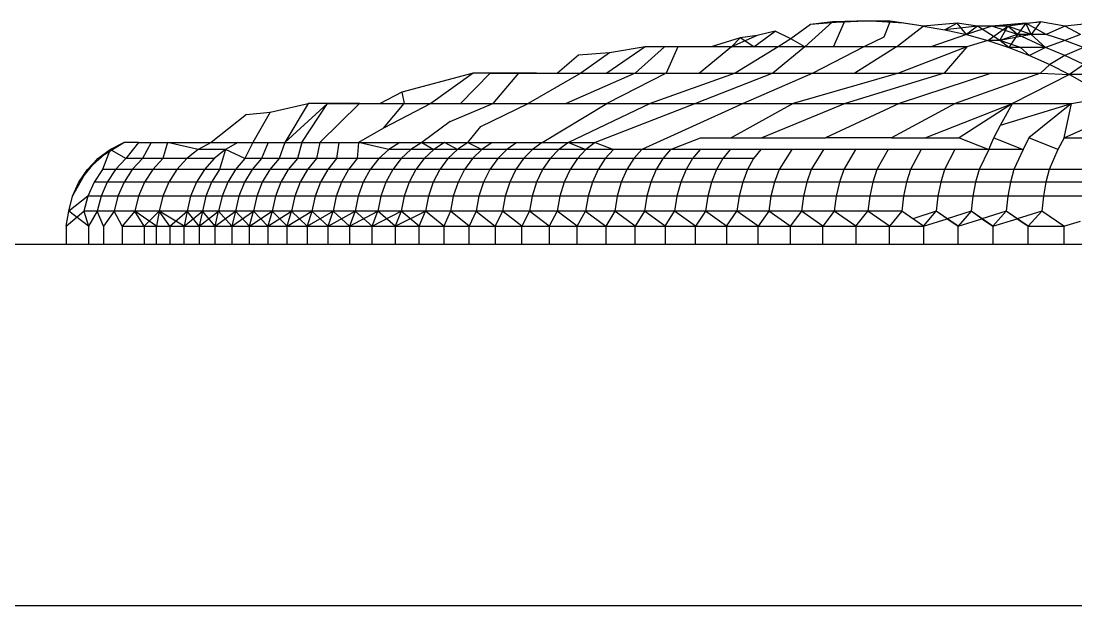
# Model space of a CAD drawing. Header units: inches. Extents: x 17 to 4615, y 5 to 3256.
# Drawn here: x 1639.134 to 1641.469, y 2597.352 to 2598.646 of the extents above; entities that cross this region are included whole.
import ezdxf

# ---------------------------------------------------------------- set-up
doc = ezdxf.new("R2010")
doc.units = ezdxf.units.IN
doc.header["$MEASUREMENT"] = 0

msp = doc.modelspace()

# ---------------------------------------------------------------- linework, layer by layer
for p, q in [((1640.9846, 2598.6464), (1640.9308, 2598.6446)), ((1641.0161, 2598.6464), (1640.9568, 2598.6446)), ((1640.9568, 2598.6446), (1640.9846, 2598.6464)), ((1641.0161, 2598.6464), (1640.9846, 2598.6464)), ((1641.0578, 2598.6464), (1640.9846, 2598.6464)), ((1641.0884, 2598.6416), (1641.0161, 2598.6464)), ((1641.0578, 2598.6464), (1641.0161, 2598.6464)), ((1641.0578, 2598.6464), (1641.0441, 2598.6108)), ((1641.1311, 2598.6356), (1641.0578, 2598.6464)), ((1641.0884, 2598.6416), (1641.0578, 2598.6464)), ((1640.7562, 2598.5896), (1640.8035, 2598.6242)), ((1640.8035, 2598.6242), (1640.7634, 2598.6147)), ((1640.8379, 2598.6075), (1640.8035, 2598.6242)), ((1640.8818, 2598.6391), (1640.8379, 2598.6075)), ((1640.9308, 2598.6446), (1640.8692, 2598.5896)), ((1640.9308, 2598.6446), (1640.8818, 2598.6391)), ((1640.9568, 2598.6446), (1640.8818, 2598.6391)), ((1640.9308, 2598.6446), (1640.9568, 2598.6446)), ((1640.9326, 2598.5896), (1640.9568, 2598.6446)), ((1641.0721, 2598.5896), (1641.1311, 2598.6356)), ((1641.1311, 2598.6356), (1641.0884, 2598.6416)), ((1641.2062, 2598.6416), (1641.1311, 2598.6356)), ((1641.1311, 2598.6356), (1641.1794, 2598.6272)), ((1641.2062, 2598.6416), (1641.1794, 2598.6272)), ((1641.2512, 2598.6356), (1641.1794, 2598.6272)), ((1641.1794, 2598.6272), (1641.2272, 2598.6165)), ((1641.2512, 2598.6356), (1641.2062, 2598.6416)), ((1641.2272, 2598.6165), (1641.2062, 2598.6416)), ((1641.2512, 2598.6356), (1641.2272, 2598.6165)), ((1641.2831, 2598.6356), (1641.2272, 2598.6165)), ((1641.3008, 2598.6034), (1641.2512, 2598.6356)), ((1641.2831, 2598.6356), (1641.2512, 2598.6356)), ((1641.3185, 2598.6356), (1641.2512, 2598.6356)), ((1641.2745, 2598.6034), (1641.3185, 2598.6356)), ((1641.3589, 2598.6416), (1641.2831, 2598.6356)), ((1641.3401, 2598.6165), (1641.2831, 2598.6356)), ((1641.3185, 2598.6356), (1641.2831, 2598.6356)), ((1641.3008, 2598.6034), (1641.3185, 2598.6356)), ((1641.391, 2598.6446), (1641.3185, 2598.6356)), ((1641.3589, 2598.6416), (1641.3185, 2598.6356)), ((1641.3701, 2598.6165), (1641.3185, 2598.6356)), ((1641.3401, 2598.6165), (1641.3185, 2598.6356)), ((1641.3589, 2598.6416), (1641.3401, 2598.6165)), ((1641.3589, 2598.6416), (1641.391, 2598.6446)), ((1641.4034, 2598.6165), (1641.3589, 2598.6416)), ((1641.3701, 2598.6165), (1641.3589, 2598.6416)), ((1641.391, 2598.6446), (1641.3701, 2598.6165)), ((1641.4447, 2598.6356), (1641.391, 2598.6446)), ((1641.4447, 2598.6356), (1641.4034, 2598.6165)), ((1641.5084, 2598.6416), (1641.4447, 2598.6356)), ((1641.4794, 2598.6165), (1641.4447, 2598.6356)), ((1640.7261, 2598.6094), (1640.6621, 2598.5896)), ((1640.7634, 2598.6147), (1640.7067, 2598.5896)), ((1640.7261, 2598.6094), (1640.7067, 2598.5896)), ((1640.7634, 2598.6147), (1640.7261, 2598.6094)), ((1640.7562, 2598.5896), (1640.7261, 2598.6094)), ((1640.8379, 2598.6075), (1640.8104, 2598.5896)), ((1640.8692, 2598.5896), (1640.8379, 2598.6075)), ((1641.0441, 2598.6108), (1641.0002, 2598.5896)), ((1641.2272, 2598.6165), (1641.1479, 2598.5896)), ((1641.2272, 2598.6165), (1641.2745, 2598.6034)), ((1641.2745, 2598.6034), (1641.2276, 2598.5896)), ((1641.2745, 2598.6034), (1641.321, 2598.588)), ((1641.3008, 2598.6034), (1641.2745, 2598.6034)), ((1641.3401, 2598.6165), (1641.3008, 2598.6034)), ((1641.3701, 2598.6165), (1641.3008, 2598.6034)), ((1641.3465, 2598.588), (1641.3008, 2598.6034)), ((1641.321, 2598.588), (1641.3008, 2598.6034)), ((1641.3401, 2598.6165), (1641.321, 2598.588)), ((1641.4019, 2598.588), (1641.3401, 2598.6165)), ((1641.3701, 2598.6165), (1641.3401, 2598.6165)), ((1641.4034, 2598.6165), (1641.3401, 2598.6165)), ((1641.4019, 2598.588), (1641.3701, 2598.6165)), ((1641.4034, 2598.6165), (1641.3701, 2598.6165)), ((1641.4451, 2598.6034), (1641.4019, 2598.588)), ((1641.4451, 2598.6034), (1641.4034, 2598.6165)), ((1641.4794, 2598.6165), (1641.4451, 2598.6034)), ((1641.4862, 2598.588), (1641.4451, 2598.6034)), ((1640.4364, 2598.5761), (1640.3684, 2598.5711)), ((1640.4364, 2598.5761), (1640.3731, 2598.5312)), ((1640.5158, 2598.5896), (1640.4307, 2598.5312)), ((1640.5158, 2598.5896), (1640.4364, 2598.5761)), ((1640.5587, 2598.5896), (1640.4939, 2598.5312)), ((1640.5587, 2598.5896), (1640.5158, 2598.5896)), ((1640.5881, 2598.5896), (1640.5158, 2598.5896)), ((1640.5881, 2598.5896), (1640.5587, 2598.5896)), ((1640.6226, 2598.5896), (1640.5587, 2598.5896)), ((1640.5881, 2598.5896), (1640.5624, 2598.5312)), ((1640.6226, 2598.5896), (1640.5881, 2598.5896)), ((1640.6621, 2598.5896), (1640.5881, 2598.5896)), ((1640.6621, 2598.5896), (1640.6226, 2598.5896)), ((1640.7067, 2598.5896), (1640.6362, 2598.5312)), ((1640.7067, 2598.5896), (1640.6621, 2598.5896)), ((1640.7562, 2598.5896), (1640.7067, 2598.5896)), ((1640.8104, 2598.5896), (1640.715, 2598.5312)), ((1640.8104, 2598.5896), (1640.7562, 2598.5896)), ((1640.8692, 2598.5896), (1640.7987, 2598.5312)), ((1640.8692, 2598.5896), (1640.8104, 2598.5896)), ((1640.9326, 2598.5896), (1640.8692, 2598.5896)), ((1641.0002, 2598.5896), (1640.887, 2598.5312)), ((1641.0002, 2598.5896), (1640.9326, 2598.5896)), ((1641.0721, 2598.5896), (1640.9798, 2598.5312)), ((1641.0721, 2598.5896), (1641.0002, 2598.5896)), ((1641.1479, 2598.5896), (1641.0721, 2598.5896)), ((1641.2276, 2598.5896), (1641.0768, 2598.5312)), ((1641.2276, 2598.5896), (1641.1479, 2598.5896)), ((1641.2276, 2598.5896), (1641.1777, 2598.5312)), ((1641.321, 2598.588), (1641.3668, 2598.5703)), ((1641.3465, 2598.588), (1641.321, 2598.588)), ((1641.3668, 2598.5703), (1641.3465, 2598.588)), ((1641.4019, 2598.588), (1641.3465, 2598.588)), ((1641.4019, 2598.588), (1641.3668, 2598.5703)), ((1641.445, 2598.5703), (1641.4019, 2598.588)), ((1641.4862, 2598.588), (1641.445, 2598.5703)), ((1640.3684, 2598.5711), (1640.3212, 2598.5312)), ((1641.3668, 2598.5703), (1641.4116, 2598.5504)), ((1641.445, 2598.5703), (1641.4116, 2598.5504)), ((1641.4873, 2598.5504), (1641.445, 2598.5703)), ((1640.1351, 2598.5312), (1639.9772, 2598.489)), ((1640.1351, 2598.5312), (1640.041, 2598.4639)), ((1640.1727, 2598.5312), (1640.1067, 2598.4639)), ((1640.1727, 2598.5312), (1640.1351, 2598.5312)), ((1640.2008, 2598.5312), (1640.1351, 2598.5312)), ((1640.1727, 2598.5312), (1640.2008, 2598.5312)), ((1640.235, 2598.5312), (1640.1727, 2598.5312)), ((1640.235, 2598.5312), (1640.1787, 2598.4639)), ((1640.2008, 2598.5312), (1640.235, 2598.5312)), ((1640.2751, 2598.5312), (1640.2008, 2598.5312)), ((1640.235, 2598.5312), (1640.2751, 2598.5312)), ((1640.3731, 2598.5312), (1640.2569, 2598.4639)), ((1640.2751, 2598.5312), (1640.3212, 2598.5312)), ((1640.3212, 2598.5312), (1640.3731, 2598.5312)), ((1640.4939, 2598.5312), (1640.341, 2598.4639)), ((1640.3731, 2598.5312), (1640.4307, 2598.5312)), ((1640.4307, 2598.5312), (1640.4939, 2598.5312)), ((1640.5624, 2598.5312), (1640.4309, 2598.4639)), ((1640.4939, 2598.5312), (1640.5624, 2598.5312)), ((1640.715, 2598.5312), (1640.5264, 2598.4639)), ((1640.5624, 2598.5312), (1640.6362, 2598.5312)), ((1640.7987, 2598.5312), (1640.6271, 2598.4639)), ((1640.6362, 2598.5312), (1640.715, 2598.5312)), ((1640.715, 2598.5312), (1640.7987, 2598.5312)), ((1640.887, 2598.5312), (1640.733, 2598.4639)), ((1640.7987, 2598.5312), (1640.887, 2598.5312)), ((1641.0768, 2598.5312), (1640.8436, 2598.4639)), ((1640.887, 2598.5312), (1640.9798, 2598.5312)), ((1641.1777, 2598.5312), (1640.9588, 2598.4639)), ((1640.9798, 2598.5312), (1641.0768, 2598.5312)), ((1641.0768, 2598.5312), (1641.1777, 2598.5312)), ((1641.2825, 2598.5312), (1641.0783, 2598.4639)), ((1641.1777, 2598.5312), (1641.2825, 2598.5312)), ((1641.3907, 2598.5312), (1641.2018, 2598.4639)), ((1641.2825, 2598.5312), (1641.3907, 2598.5312)), ((1641.4116, 2598.5504), (1641.3907, 2598.5312)), ((1641.3907, 2598.5312), (1641.4554, 2598.5284)), ((1641.4116, 2598.5504), (1641.4554, 2598.5284)), ((1641.4873, 2598.5504), (1641.4554, 2598.5284)), ((1641.4554, 2598.5284), (1641.3289, 2598.4639)), ((1641.4554, 2598.5284), (1641.498, 2598.5042)), ((1641.5089, 2598.5284), (1641.4554, 2598.5284)), ((1639.9772, 2598.489), (1639.9291, 2598.4639)), ((1639.9772, 2598.489), (1639.9817, 2598.4639)), ((1639.6853, 2598.4446), (1639.7694, 2598.4639)), ((1639.8123, 2598.4639), (1639.7175, 2598.3778)), ((1639.7694, 2598.4639), (1639.7175, 2598.3778)), ((1639.7556, 2598.3778), (1639.8123, 2598.4639)), ((1639.8443, 2598.4639), (1639.7694, 2598.4639)), ((1639.8123, 2598.4639), (1639.7694, 2598.4639)), ((1639.8833, 2598.4639), (1639.7956, 2598.3778)), ((1639.8123, 2598.4639), (1639.8443, 2598.4639)), ((1639.8833, 2598.4639), (1639.8123, 2598.4639)), ((1639.8443, 2598.4639), (1639.8833, 2598.4639)), ((1639.8833, 2598.4639), (1639.9291, 2598.4639)), ((1639.9291, 2598.4639), (1639.9817, 2598.4639)), ((1640.041, 2598.4639), (1639.9361, 2598.4094)), ((1639.9361, 2598.4094), (1639.9817, 2598.4639)), ((1639.9817, 2598.4639), (1640.041, 2598.4639)), ((1640.041, 2598.4639), (1640.1067, 2598.4639)), ((1640.0841, 2598.4243), (1640.1787, 2598.4639)), ((1640.1067, 2598.4639), (1640.1787, 2598.4639)), ((1640.1518, 2598.4129), (1640.2569, 2598.4639)), ((1640.1787, 2598.4639), (1640.2569, 2598.4639)), ((1640.2569, 2598.4639), (1640.341, 2598.4639)), ((1640.2879, 2598.3778), (1640.4309, 2598.4639)), ((1640.341, 2598.4639), (1640.4309, 2598.4639)), ((1640.5264, 2598.4639), (1640.3457, 2598.3778)), ((1640.6271, 2598.4639), (1640.405, 2598.3778)), ((1640.4309, 2598.4639), (1640.5264, 2598.4639)), ((1640.733, 2598.4639), (1640.5081, 2598.3624)), ((1640.5264, 2598.4639), (1640.6271, 2598.4639)), ((1640.6271, 2598.4639), (1640.733, 2598.4639)), ((1640.8436, 2598.4639), (1640.7058, 2598.3878)), ((1640.733, 2598.4639), (1640.8436, 2598.4639)), ((1640.9588, 2598.4639), (1640.7743, 2598.3878)), ((1640.8436, 2598.4639), (1640.9588, 2598.4639)), ((1641.0783, 2598.4639), (1640.9152, 2598.3878)), ((1640.9588, 2598.4639), (1641.0783, 2598.4639)), ((1641.2018, 2598.4639), (1641.0609, 2598.3878)), ((1641.0783, 2598.4639), (1641.2018, 2598.4639)), ((1641.1354, 2598.3878), (1641.3289, 2598.4639)), ((1641.2018, 2598.4639), (1641.3289, 2598.4639)), ((1641.3289, 2598.4639), (1641.2109, 2598.3878)), ((1641.3028, 2598.4159), (1641.4595, 2598.4639)), ((1641.3028, 2598.4159), (1641.3289, 2598.4639)), ((1641.3289, 2598.4639), (1641.4595, 2598.4639)), ((1641.4595, 2598.4639), (1641.3649, 2598.3878)), ((1641.4432, 2598.3878), (1641.4595, 2598.4639)), ((1641.4595, 2598.4639), (1641.5395, 2598.4779)), ((1639.633, 2598.4395), (1639.5544, 2598.3778)), ((1639.633, 2598.4395), (1639.6853, 2598.4446)), ((1639.6853, 2598.4446), (1639.6466, 2598.3778)), ((1641.4432, 2598.3878), (1641.5795, 2598.4496)), ((1640.0841, 2598.4243), (1640.0213, 2598.3778)), ((1640.1232, 2598.3778), (1640.1518, 2598.4129)), ((1641.2874, 2598.3878), (1641.3028, 2598.4159)), ((1639.9361, 2598.4094), (1639.8807, 2598.3778)), ((1639.304, 2598.3422), (1639.3611, 2598.3778)), ((1639.3311, 2598.3624), (1639.3611, 2598.3778)), ((1639.3936, 2598.3778), (1639.3611, 2598.3778)), ((1639.3936, 2598.3778), (1639.3658, 2598.3422)), ((1639.3936, 2598.3778), (1639.4219, 2598.3778)), ((1639.4219, 2598.3778), (1639.4027, 2598.3422)), ((1639.4219, 2598.3778), (1639.4582, 2598.3778)), ((1639.4582, 2598.3778), (1639.4476, 2598.3422)), ((1639.526, 2598.3624), (1639.4582, 2598.3778)), ((1639.4582, 2598.3778), (1639.5544, 2598.3778)), ((1639.5544, 2598.3778), (1639.526, 2598.3624)), ((1639.5544, 2598.3778), (1639.614, 2598.3778)), ((1639.614, 2598.3778), (1639.5862, 2598.3624)), ((1639.614, 2598.3778), (1639.6466, 2598.3778)), ((1639.6466, 2598.3778), (1639.6294, 2598.3422)), ((1639.6466, 2598.3778), (1639.6811, 2598.3778)), ((1639.6811, 2598.3778), (1639.6664, 2598.3422)), ((1639.6811, 2598.3778), (1639.7175, 2598.3778)), ((1639.7175, 2598.3778), (1639.7052, 2598.3422)), ((1639.7175, 2598.3778), (1639.7556, 2598.3778)), ((1639.7556, 2598.3778), (1639.7458, 2598.3422)), ((1639.7556, 2598.3778), (1639.7956, 2598.3778)), ((1639.7956, 2598.3778), (1639.7882, 2598.3422)), ((1639.7956, 2598.3778), (1639.8373, 2598.3778)), ((1639.8373, 2598.3778), (1639.8324, 2598.3422)), ((1639.8373, 2598.3778), (1639.8807, 2598.3778)), ((1639.8807, 2598.3778), (1639.8783, 2598.3422)), ((1639.9482, 2598.3624), (1639.8807, 2598.3778)), ((1639.8807, 2598.3778), (1639.9728, 2598.3778)), ((1639.9728, 2598.3778), (1639.9482, 2598.3624)), ((1639.9728, 2598.3778), (1640.0213, 2598.3778)), ((1640.0213, 2598.3778), (1639.9971, 2598.3624)), ((1640.0213, 2598.3778), (1640.0715, 2598.3778)), ((1640.0213, 2598.3778), (1640.0477, 2598.3624)), ((1640.0715, 2598.3778), (1640.0477, 2598.3624)), ((1640.0715, 2598.3778), (1640.1232, 2598.3778)), ((1640.1, 2598.3624), (1640.0715, 2598.3778)), ((1640.1232, 2598.3778), (1640.1, 2598.3624)), ((1640.1232, 2598.3778), (1640.1766, 2598.3778)), ((1640.1232, 2598.3778), (1640.1538, 2598.3624)), ((1640.1766, 2598.3778), (1640.1538, 2598.3624)), ((1640.1766, 2598.3778), (1640.2315, 2598.3778)), ((1640.2315, 2598.3778), (1640.2091, 2598.3624)), ((1640.2315, 2598.3778), (1640.2879, 2598.3778)), ((1640.2879, 2598.3778), (1640.266, 2598.3624)), ((1640.2879, 2598.3778), (1640.3457, 2598.3778)), ((1640.3457, 2598.3778), (1640.3244, 2598.3624)), ((1640.3457, 2598.3778), (1640.405, 2598.3778)), ((1640.3457, 2598.3778), (1640.3842, 2598.3624)), ((1640.405, 2598.3778), (1640.3842, 2598.3624)), ((1640.405, 2598.3778), (1640.4454, 2598.3624)), ((1640.572, 2598.3624), (1640.6385, 2598.3878)), ((1640.6385, 2598.3878), (1640.7058, 2598.3878)), ((1640.7058, 2598.3878), (1640.7743, 2598.3878)), ((1640.7743, 2598.3878), (1640.9152, 2598.3878)), ((1641.0609, 2598.3878), (1640.9152, 2598.3878)), ((1641.0609, 2598.3878), (1641.1354, 2598.3878)), ((1641.1354, 2598.3878), (1641.2109, 2598.3878)), ((1641.2109, 2598.3878), (1641.2764, 2598.3624)), ((1641.2764, 2598.3624), (1641.2874, 2598.3878)), ((1641.2874, 2598.3878), (1641.3524, 2598.3624)), ((1641.3649, 2598.3878), (1641.3524, 2598.3624)), ((1641.4292, 2598.3624), (1641.3649, 2598.3878)), ((1641.4432, 2598.3878), (1641.4292, 2598.3624)), ((1641.4432, 2598.3878), (1641.5224, 2598.3878)), ((1639.2619, 2598.2897), (1639.304, 2598.3422)), ((1639.3311, 2598.3624), (1639.2807, 2598.3178)), ((1639.2807, 2598.3178), (1639.304, 2598.3422)), ((1639.304, 2598.3422), (1639.3311, 2598.3624)), ((1639.3311, 2598.3624), (1639.3139, 2598.3178)), ((1639.3658, 2598.3422), (1639.3311, 2598.3624)), ((1639.3658, 2598.3422), (1639.3429, 2598.3178)), ((1639.4027, 2598.3422), (1639.3658, 2598.3422)), ((1639.4027, 2598.3422), (1639.3801, 2598.3178)), ((1639.4476, 2598.3422), (1639.4027, 2598.3422)), ((1639.4476, 2598.3422), (1639.4253, 2598.3178)), ((1639.5005, 2598.3422), (1639.4476, 2598.3422)), ((1639.5005, 2598.3422), (1639.4786, 2598.3178)), ((1639.526, 2598.3624), (1639.5005, 2598.3422)), ((1639.5611, 2598.3422), (1639.5005, 2598.3422)), ((1639.5862, 2598.3624), (1639.526, 2598.3624)), ((1639.5611, 2598.3422), (1639.5396, 2598.3178)), ((1639.5862, 2598.3624), (1639.5611, 2598.3422)), ((1639.5862, 2598.3624), (1639.573, 2598.3178)), ((1639.6294, 2598.3422), (1639.5862, 2598.3624)), ((1639.6294, 2598.3422), (1639.6083, 2598.3178)), ((1639.6664, 2598.3422), (1639.6294, 2598.3422)), ((1639.6664, 2598.3422), (1639.6455, 2598.3178)), ((1639.7052, 2598.3422), (1639.6664, 2598.3422)), ((1639.7052, 2598.3422), (1639.6846, 2598.3178)), ((1639.7458, 2598.3422), (1639.7052, 2598.3422)), ((1639.7458, 2598.3422), (1639.7255, 2598.3178)), ((1639.7882, 2598.3422), (1639.7458, 2598.3422)), ((1639.7882, 2598.3422), (1639.7682, 2598.3178)), ((1639.8324, 2598.3422), (1639.7882, 2598.3422)), ((1639.8324, 2598.3422), (1639.8127, 2598.3178)), ((1639.8783, 2598.3422), (1639.8324, 2598.3422)), ((1639.8783, 2598.3422), (1639.859, 2598.3178)), ((1639.926, 2598.3422), (1639.8783, 2598.3422)), ((1639.926, 2598.3422), (1639.9069, 2598.3178)), ((1639.9482, 2598.3624), (1639.926, 2598.3422)), ((1639.9754, 2598.3422), (1639.926, 2598.3422)), ((1639.9971, 2598.3624), (1639.9482, 2598.3624)), ((1639.9754, 2598.3422), (1639.9566, 2598.3178)), ((1639.9971, 2598.3624), (1639.9754, 2598.3422)), ((1640.0264, 2598.3422), (1639.9754, 2598.3422)), ((1640.0477, 2598.3624), (1639.9971, 2598.3624)), ((1640.0264, 2598.3422), (1640.008, 2598.3178)), ((1640.0477, 2598.3624), (1640.0264, 2598.3422)), ((1640.079, 2598.3422), (1640.0264, 2598.3422)), ((1640.1, 2598.3624), (1640.0477, 2598.3624)), ((1640.079, 2598.3422), (1640.061, 2598.3178)), ((1640.1, 2598.3624), (1640.079, 2598.3422)), ((1640.1332, 2598.3422), (1640.079, 2598.3422)), ((1640.1538, 2598.3624), (1640.1, 2598.3624)), ((1640.1332, 2598.3422), (1640.1156, 2598.3178)), ((1640.1538, 2598.3624), (1640.1332, 2598.3422)), ((1640.1891, 2598.3422), (1640.1332, 2598.3422)), ((1640.2091, 2598.3624), (1640.1538, 2598.3624)), ((1640.1891, 2598.3422), (1640.1718, 2598.3178)), ((1640.2091, 2598.3624), (1640.1891, 2598.3422)), ((1640.2464, 2598.3422), (1640.1891, 2598.3422)), ((1640.266, 2598.3624), (1640.2091, 2598.3624)), ((1640.2464, 2598.3422), (1640.2295, 2598.3178)), ((1640.266, 2598.3624), (1640.2464, 2598.3422)), ((1640.3052, 2598.3422), (1640.2464, 2598.3422)), ((1640.3244, 2598.3624), (1640.266, 2598.3624)), ((1640.3052, 2598.3422), (1640.2887, 2598.3178)), ((1640.3244, 2598.3624), (1640.3052, 2598.3422)), ((1640.3655, 2598.3422), (1640.3052, 2598.3422)), ((1640.3842, 2598.3624), (1640.3244, 2598.3624)), ((1640.3655, 2598.3422), (1640.3494, 2598.3178)), ((1640.3842, 2598.3624), (1640.3655, 2598.3422)), ((1640.4273, 2598.3422), (1640.3655, 2598.3422)), ((1640.4454, 2598.3624), (1640.3842, 2598.3624)), ((1640.4273, 2598.3422), (1640.4116, 2598.3178)), ((1640.4454, 2598.3624), (1640.4273, 2598.3422)), ((1640.4904, 2598.3422), (1640.4273, 2598.3422)), ((1640.5081, 2598.3624), (1640.4454, 2598.3624)), ((1640.4904, 2598.3422), (1640.4751, 2598.3178)), ((1640.5081, 2598.3624), (1640.4904, 2598.3422)), ((1640.5548, 2598.3422), (1640.4904, 2598.3422)), ((1640.572, 2598.3624), (1640.5081, 2598.3624)), ((1640.5548, 2598.3422), (1640.54, 2598.3178)), ((1640.572, 2598.3624), (1640.5548, 2598.3422)), ((1640.6206, 2598.3422), (1640.5548, 2598.3422)), ((1640.6373, 2598.3624), (1640.572, 2598.3624)), ((1640.6206, 2598.3422), (1640.6063, 2598.3178)), ((1640.6373, 2598.3624), (1640.6206, 2598.3422)), ((1640.6877, 2598.3422), (1640.6206, 2598.3422)), ((1640.7038, 2598.3624), (1640.6373, 2598.3624)), ((1640.6877, 2598.3422), (1640.6737, 2598.3178)), ((1640.7038, 2598.3624), (1640.6877, 2598.3422)), ((1640.7559, 2598.3422), (1640.6877, 2598.3422)), ((1640.7715, 2598.3624), (1640.7038, 2598.3624)), ((1640.7559, 2598.3422), (1640.7425, 2598.3178)), ((1640.7715, 2598.3624), (1640.7559, 2598.3422)), ((1640.8405, 2598.3624), (1640.7715, 2598.3624)), ((1640.8405, 2598.3624), (1640.8124, 2598.3178)), ((1640.9105, 2598.3624), (1640.8405, 2598.3624)), ((1640.9105, 2598.3624), (1640.8835, 2598.3178)), ((1640.9817, 2598.3624), (1640.9105, 2598.3624)), ((1640.9817, 2598.3624), (1640.9558, 2598.3178)), ((1641.0539, 2598.3624), (1640.9817, 2598.3624)), ((1641.0539, 2598.3624), (1641.029, 2598.3178)), ((1641.1271, 2598.3624), (1641.0539, 2598.3624)), ((1641.1271, 2598.3624), (1641.1033, 2598.3178)), ((1641.2013, 2598.3624), (1641.1271, 2598.3624)), ((1641.2013, 2598.3624), (1641.1786, 2598.3178)), ((1641.2764, 2598.3624), (1641.2013, 2598.3624)), ((1641.2764, 2598.3624), (1641.2549, 2598.3178)), ((1641.3524, 2598.3624), (1641.2764, 2598.3624)), ((1641.3524, 2598.3624), (1641.332, 2598.3178)), ((1641.4292, 2598.3624), (1641.4099, 2598.3178)), ((1639.248, 2598.2589), (1639.2807, 2598.3178)), ((1639.2619, 2598.2897), (1639.2807, 2598.3178)), ((1639.3139, 2598.3178), (1639.2953, 2598.2897)), ((1639.3429, 2598.3178), (1639.3139, 2598.3178)), ((1639.3429, 2598.3178), (1639.3244, 2598.2897)), ((1639.3801, 2598.3178), (1639.3429, 2598.3178)), ((1639.3801, 2598.3178), (1639.3618, 2598.2897)), ((1639.4253, 2598.3178), (1639.3801, 2598.3178)), ((1639.4253, 2598.3178), (1639.4073, 2598.2897)), ((1639.4786, 2598.3178), (1639.4253, 2598.3178)), ((1639.4786, 2598.3178), (1639.4608, 2598.2897)), ((1639.5396, 2598.3178), (1639.4786, 2598.3178)), ((1639.5396, 2598.3178), (1639.5222, 2598.2897)), ((1639.573, 2598.3178), (1639.5396, 2598.3178)), ((1639.573, 2598.3178), (1639.5558, 2598.2897)), ((1639.6083, 2598.3178), (1639.573, 2598.3178)), ((1639.6083, 2598.3178), (1639.5913, 2598.2897)), ((1639.6455, 2598.3178), (1639.6083, 2598.3178)), ((1639.6455, 2598.3178), (1639.6287, 2598.2897)), ((1639.6846, 2598.3178), (1639.6455, 2598.3178)), ((1639.6846, 2598.3178), (1639.6679, 2598.2897)), ((1639.7255, 2598.3178), (1639.6846, 2598.3178)), ((1639.7255, 2598.3178), (1639.7091, 2598.2897)), ((1639.7682, 2598.3178), (1639.7255, 2598.3178)), ((1639.7682, 2598.3178), (1639.752, 2598.2897)), ((1639.8127, 2598.3178), (1639.7682, 2598.3178)), ((1639.8127, 2598.3178), (1639.7968, 2598.2897)), ((1639.859, 2598.3178), (1639.8127, 2598.3178)), ((1639.859, 2598.3178), (1639.8433, 2598.2897)), ((1639.9069, 2598.3178), (1639.859, 2598.3178)), ((1639.9069, 2598.3178), (1639.8915, 2598.2897)), ((1639.9566, 2598.3178), (1639.9069, 2598.3178)), ((1639.9566, 2598.3178), (1639.9415, 2598.2897)), ((1640.008, 2598.3178), (1639.9566, 2598.3178)), ((1640.008, 2598.3178), (1639.9931, 2598.2897)), ((1640.061, 2598.3178), (1640.008, 2598.3178)), ((1640.061, 2598.3178), (1640.0464, 2598.2897)), ((1640.1156, 2598.3178), (1640.061, 2598.3178)), ((1640.1156, 2598.3178), (1640.1013, 2598.2897)), ((1640.1718, 2598.3178), (1640.1156, 2598.3178)), ((1640.1718, 2598.3178), (1640.1578, 2598.2897)), ((1640.2295, 2598.3178), (1640.1718, 2598.3178)), ((1640.2295, 2598.3178), (1640.2158, 2598.2897)), ((1640.2887, 2598.3178), (1640.2295, 2598.3178)), ((1640.2887, 2598.3178), (1640.2754, 2598.2897)), ((1640.3494, 2598.3178), (1640.2887, 2598.3178)), ((1640.3494, 2598.3178), (1640.3364, 2598.2897)), ((1640.4116, 2598.3178), (1640.3494, 2598.3178)), ((1640.4116, 2598.3178), (1640.3989, 2598.2897)), ((1640.4751, 2598.3178), (1640.4116, 2598.3178)), ((1640.4751, 2598.3178), (1640.4628, 2598.2897)), ((1640.54, 2598.3178), (1640.4751, 2598.3178)), ((1640.54, 2598.3178), (1640.5281, 2598.2897)), ((1640.6063, 2598.3178), (1640.54, 2598.3178)), ((1640.6063, 2598.3178), (1640.5946, 2598.2897)), ((1640.6737, 2598.3178), (1640.6063, 2598.3178)), ((1640.6737, 2598.3178), (1640.6625, 2598.2897)), ((1640.7425, 2598.3178), (1640.6737, 2598.3178)), ((1640.7425, 2598.3178), (1640.7316, 2598.2897)), ((1640.8124, 2598.3178), (1640.7425, 2598.3178)), ((1640.8124, 2598.3178), (1640.802, 2598.2897)), ((1640.8835, 2598.3178), (1640.8124, 2598.3178)), ((1640.8835, 2598.3178), (1640.8735, 2598.2897)), ((1640.9558, 2598.3178), (1640.8835, 2598.3178)), ((1640.9558, 2598.3178), (1640.9461, 2598.2897)), ((1641.029, 2598.3178), (1640.9558, 2598.3178)), ((1641.029, 2598.3178), (1641.0197, 2598.2897)), ((1641.1033, 2598.3178), (1641.029, 2598.3178)), ((1641.1033, 2598.3178), (1641.0944, 2598.2897)), ((1641.1786, 2598.3178), (1641.1033, 2598.3178)), ((1641.1786, 2598.3178), (1641.1701, 2598.2897)), ((1641.2549, 2598.3178), (1641.1786, 2598.3178)), ((1641.2549, 2598.3178), (1641.2468, 2598.2897)), ((1641.332, 2598.3178), (1641.2549, 2598.3178)), ((1641.332, 2598.3178), (1641.3243, 2598.2897)), ((1641.4099, 2598.3178), (1641.332, 2598.3178)), ((1641.4099, 2598.3178), (1641.4027, 2598.2897)), ((1641.5682, 2598.3178), (1641.4099, 2598.3178)), ((1639.248, 2598.2589), (1639.2619, 2598.2897)), ((1639.2953, 2598.2897), (1639.2815, 2598.2589)), ((1639.3244, 2598.2897), (1639.2953, 2598.2897)), ((1639.3244, 2598.2897), (1639.3108, 2598.2589)), ((1639.3618, 2598.2897), (1639.3244, 2598.2897)), ((1639.3618, 2598.2897), (1639.3483, 2598.2589)), ((1639.4073, 2598.2897), (1639.3618, 2598.2897)), ((1639.4073, 2598.2897), (1639.394, 2598.2589)), ((1639.4608, 2598.2897), (1639.4073, 2598.2897)), ((1639.4608, 2598.2897), (1639.4477, 2598.2589)), ((1639.5222, 2598.2897), (1639.4608, 2598.2897)), ((1639.5222, 2598.2897), (1639.5093, 2598.2589)), ((1639.5558, 2598.2897), (1639.5222, 2598.2897)), ((1639.5558, 2598.2897), (1639.5431, 2598.2589)), ((1639.5913, 2598.2897), (1639.5558, 2598.2897)), ((1639.5913, 2598.2897), (1639.5787, 2598.2589)), ((1639.6287, 2598.2897), (1639.5913, 2598.2897)), ((1639.6287, 2598.2897), (1639.6163, 2598.2589)), ((1639.6679, 2598.2897), (1639.6287, 2598.2897)), ((1639.6679, 2598.2897), (1639.6557, 2598.2589)), ((1639.7091, 2598.2897), (1639.6679, 2598.2897)), ((1639.7091, 2598.2897), (1639.697, 2598.2589)), ((1639.752, 2598.2897), (1639.7091, 2598.2897)), ((1639.752, 2598.2897), (1639.7401, 2598.2589)), ((1639.7968, 2598.2897), (1639.752, 2598.2897)), ((1639.7968, 2598.2897), (1639.785, 2598.2589)), ((1639.8433, 2598.2897), (1639.7968, 2598.2897)), ((1639.8433, 2598.2897), (1639.8317, 2598.2589)), ((1639.8915, 2598.2897), (1639.8433, 2598.2897)), ((1639.8915, 2598.2897), (1639.8802, 2598.2589)), ((1639.9415, 2598.2897), (1639.8915, 2598.2897)), ((1639.9415, 2598.2897), (1639.9303, 2598.2589)), ((1639.9931, 2598.2897), (1639.9415, 2598.2897)), ((1639.9931, 2598.2897), (1639.9822, 2598.2589)), ((1640.0464, 2598.2897), (1639.9931, 2598.2897)), ((1640.0464, 2598.2897), (1640.0357, 2598.2589)), ((1640.1013, 2598.2897), (1640.0464, 2598.2897)), ((1640.1013, 2598.2897), (1640.0908, 2598.2589)), ((1640.1578, 2598.2897), (1640.1013, 2598.2897)), ((1640.1578, 2598.2897), (1640.1475, 2598.2589)), ((1640.2158, 2598.2897), (1640.1578, 2598.2897)), ((1640.2158, 2598.2897), (1640.2058, 2598.2589)), ((1640.2754, 2598.2897), (1640.2158, 2598.2897)), ((1640.2754, 2598.2897), (1640.2656, 2598.2589)), ((1640.3364, 2598.2897), (1640.2754, 2598.2897)), ((1640.3364, 2598.2897), (1640.3269, 2598.2589)), ((1640.3989, 2598.2897), (1640.3364, 2598.2897)), ((1640.3989, 2598.2897), (1640.3896, 2598.2589)), ((1640.4628, 2598.2897), (1640.3989, 2598.2897)), ((1640.4628, 2598.2897), (1640.4537, 2598.2589)), ((1640.5281, 2598.2897), (1640.4628, 2598.2897)), ((1640.5281, 2598.2897), (1640.5193, 2598.2589)), ((1640.5946, 2598.2897), (1640.5281, 2598.2897)), ((1640.5946, 2598.2897), (1640.5861, 2598.2589)), ((1640.6625, 2598.2897), (1640.5946, 2598.2897)), ((1640.6625, 2598.2897), (1640.6542, 2598.2589)), ((1640.7316, 2598.2897), (1640.6625, 2598.2897)), ((1640.7316, 2598.2897), (1640.7236, 2598.2589)), ((1640.802, 2598.2897), (1640.7316, 2598.2897)), ((1640.802, 2598.2897), (1640.7943, 2598.2589)), ((1640.8735, 2598.2897), (1640.802, 2598.2897)), ((1640.8735, 2598.2897), (1640.866, 2598.2589)), ((1640.9461, 2598.2897), (1640.8735, 2598.2897)), ((1640.9461, 2598.2897), (1640.9389, 2598.2589)), ((1641.0197, 2598.2897), (1640.9461, 2598.2897)), ((1641.0197, 2598.2897), (1641.0129, 2598.2589)), ((1641.0944, 2598.2897), (1641.0197, 2598.2897)), ((1641.0944, 2598.2897), (1641.0879, 2598.2589)), ((1641.1701, 2598.2897), (1641.0944, 2598.2897)), ((1641.1701, 2598.2897), (1641.1639, 2598.2589)), ((1641.2468, 2598.2897), (1641.1701, 2598.2897)), ((1641.2468, 2598.2897), (1641.2409, 2598.2589)), ((1641.3243, 2598.2897), (1641.2468, 2598.2897)), ((1641.3243, 2598.2897), (1641.3187, 2598.2589)), ((1641.4027, 2598.2897), (1641.3243, 2598.2897)), ((1641.4027, 2598.2897), (1641.3974, 2598.2589)), ((1641.5618, 2598.2897), (1641.4027, 2598.2897)), ((1639.2395, 2598.2262), (1639.248, 2598.2589)), ((1639.2815, 2598.2589), (1639.2395, 2598.2262)), ((1639.2815, 2598.2589), (1639.2731, 2598.2262)), ((1639.3108, 2598.2589), (1639.2815, 2598.2589)), ((1639.3108, 2598.2589), (1639.3025, 2598.2262)), ((1639.3483, 2598.2589), (1639.3108, 2598.2589)), ((1639.3483, 2598.2589), (1639.3401, 2598.2262)), ((1639.394, 2598.2589), (1639.3483, 2598.2589)), ((1639.394, 2598.2589), (1639.3859, 2598.2262)), ((1639.4477, 2598.2589), (1639.394, 2598.2589)), ((1639.4477, 2598.2589), (1639.4397, 2598.2262)), ((1639.5093, 2598.2589), (1639.4477, 2598.2589)), ((1639.5093, 2598.2589), (1639.5015, 2598.2262)), ((1639.5431, 2598.2589), (1639.5093, 2598.2589)), ((1639.5431, 2598.2589), (1639.5353, 2598.2262)), ((1639.5787, 2598.2589), (1639.5431, 2598.2589)), ((1639.5787, 2598.2589), (1639.5711, 2598.2262)), ((1639.6163, 2598.2589), (1639.5787, 2598.2589)), ((1639.6163, 2598.2589), (1639.6087, 2598.2262)), ((1639.6557, 2598.2589), (1639.6163, 2598.2589)), ((1639.6557, 2598.2589), (1639.6482, 2598.2262)), ((1639.697, 2598.2589), (1639.6557, 2598.2589)), ((1639.697, 2598.2589), (1639.6896, 2598.2262)), ((1639.7401, 2598.2589), (1639.697, 2598.2589)), ((1639.7401, 2598.2589), (1639.7329, 2598.2262)), ((1639.785, 2598.2589), (1639.7401, 2598.2589)), ((1639.785, 2598.2589), (1639.7779, 2598.2262)), ((1639.8317, 2598.2589), (1639.785, 2598.2589)), ((1639.8317, 2598.2589), (1639.8247, 2598.2262)), ((1639.8802, 2598.2589), (1639.8317, 2598.2589)), ((1639.8802, 2598.2589), (1639.8732, 2598.2262)), ((1639.9303, 2598.2589), (1639.8802, 2598.2589)), ((1639.9303, 2598.2589), (1639.9235, 2598.2262)), ((1639.9822, 2598.2589), (1639.9303, 2598.2589)), ((1639.9822, 2598.2589), (1639.9755, 2598.2262)), ((1640.0357, 2598.2589), (1639.9822, 2598.2589)), ((1640.0357, 2598.2589), (1640.0291, 2598.2262)), ((1640.0908, 2598.2589), (1640.0357, 2598.2589)), ((1640.0908, 2598.2589), (1640.0844, 2598.2262)), ((1640.1475, 2598.2589), (1640.0908, 2598.2589)), ((1640.1475, 2598.2589), (1640.1412, 2598.2262)), ((1640.2058, 2598.2589), (1640.1475, 2598.2589)), ((1640.2058, 2598.2589), (1640.1997, 2598.2262)), ((1640.2656, 2598.2589), (1640.2058, 2598.2589)), ((1640.2656, 2598.2589), (1640.2596, 2598.2262)), ((1640.3269, 2598.2589), (1640.2656, 2598.2589)), ((1640.3269, 2598.2589), (1640.321, 2598.2262)), ((1640.3896, 2598.2589), (1640.3269, 2598.2589)), ((1640.3896, 2598.2589), (1640.3839, 2598.2262)), ((1640.4537, 2598.2589), (1640.3896, 2598.2589)), ((1640.4537, 2598.2589), (1640.4482, 2598.2262)), ((1640.5193, 2598.2589), (1640.4537, 2598.2589)), ((1640.5193, 2598.2589), (1640.5139, 2598.2262)), ((1640.5861, 2598.2589), (1640.5193, 2598.2589)), ((1640.5861, 2598.2589), (1640.5809, 2598.2262)), ((1640.6542, 2598.2589), (1640.5861, 2598.2589)), ((1640.6542, 2598.2589), (1640.6492, 2598.2262)), ((1640.7236, 2598.2589), (1640.6542, 2598.2589)), ((1640.7236, 2598.2589), (1640.7188, 2598.2262)), ((1640.7943, 2598.2589), (1640.7236, 2598.2589)), ((1640.7943, 2598.2589), (1640.7895, 2598.2262)), ((1640.866, 2598.2589), (1640.7943, 2598.2589)), ((1640.866, 2598.2589), (1640.8615, 2598.2262)), ((1640.9389, 2598.2589), (1640.866, 2598.2589)), ((1640.9389, 2598.2589), (1640.9345, 2598.2262)), ((1641.0129, 2598.2589), (1640.9389, 2598.2589)), ((1641.0129, 2598.2589), (1641.0087, 2598.2262)), ((1641.0879, 2598.2589), (1641.0129, 2598.2589)), ((1641.0879, 2598.2589), (1641.0839, 2598.2262)), ((1641.1639, 2598.2589), (1641.0879, 2598.2589)), ((1641.1639, 2598.2589), (1641.1601, 2598.2262)), ((1641.2409, 2598.2589), (1641.1639, 2598.2589)), ((1641.2409, 2598.2589), (1641.2372, 2598.2262)), ((1641.3187, 2598.2589), (1641.2409, 2598.2589)), ((1641.3187, 2598.2589), (1641.3153, 2598.2262)), ((1641.3974, 2598.2589), (1641.3187, 2598.2589)), ((1641.3974, 2598.2589), (1641.3941, 2598.2262)), ((1641.5571, 2598.2589), (1641.3974, 2598.2589)), ((1639.2335, 2598.1925), (1639.2395, 2598.2262)), ((1639.2335, 2598.1925), (1639.2731, 2598.2262)), ((1639.2832, 2598.1925), (1639.2395, 2598.2262)), ((1639.3025, 2598.2262), (1639.2731, 2598.2262)), ((1639.2731, 2598.2262), (1639.2832, 2598.1925)), ((1639.3025, 2598.2262), (1639.2832, 2598.1925)), ((1639.3401, 2598.2262), (1639.3025, 2598.2262)), ((1639.3162, 2598.1925), (1639.3025, 2598.2262)), ((1639.3401, 2598.2262), (1639.3162, 2598.1925)), ((1639.3859, 2598.2262), (1639.3401, 2598.2262)), ((1639.3573, 2598.1925), (1639.3401, 2598.2262)), ((1639.3859, 2598.2262), (1639.3573, 2598.1925)), ((1639.4397, 2598.2262), (1639.3859, 2598.2262)), ((1639.4339, 2598.1925), (1639.3859, 2598.2262)), ((1639.4064, 2598.1925), (1639.3859, 2598.2262)), ((1639.4064, 2598.1925), (1639.4397, 2598.2262)), ((1639.4397, 2598.2262), (1639.4339, 2598.1925)), ((1639.5015, 2598.2262), (1639.4397, 2598.2262)), ((1639.4948, 2598.1925), (1639.4397, 2598.2262)), ((1639.4634, 2598.1925), (1639.4397, 2598.2262)), ((1639.4634, 2598.1925), (1639.5015, 2598.2262)), ((1639.5015, 2598.2262), (1639.4948, 2598.1925)), ((1639.4948, 2598.1925), (1639.5353, 2598.2262)), ((1639.5353, 2598.2262), (1639.5015, 2598.2262)), ((1639.5281, 2598.1925), (1639.5015, 2598.2262)), ((1639.5353, 2598.2262), (1639.5281, 2598.1925)), ((1639.5281, 2598.1925), (1639.5711, 2598.2262)), ((1639.5711, 2598.2262), (1639.5353, 2598.2262)), ((1639.5634, 2598.1925), (1639.5353, 2598.2262)), ((1639.5634, 2598.1925), (1639.5711, 2598.2262)), ((1639.5634, 2598.1925), (1639.6087, 2598.2262)), ((1639.6087, 2598.2262), (1639.5711, 2598.2262)), ((1639.6005, 2598.1925), (1639.5711, 2598.2262)), ((1639.6087, 2598.2262), (1639.6005, 2598.1925)), ((1639.6005, 2598.1925), (1639.6482, 2598.2262)), ((1639.6482, 2598.2262), (1639.6087, 2598.2262)), ((1639.6395, 2598.1925), (1639.6087, 2598.2262)), ((1639.6395, 2598.1925), (1639.6482, 2598.2262)), ((1639.6395, 2598.1925), (1639.6896, 2598.2262)), ((1639.6896, 2598.2262), (1639.6482, 2598.2262)), ((1639.6803, 2598.1925), (1639.6482, 2598.2262)), ((1639.6896, 2598.2262), (1639.6803, 2598.1925)), ((1639.6803, 2598.1925), (1639.7329, 2598.2262)), ((1639.7329, 2598.2262), (1639.6896, 2598.2262)), ((1639.7229, 2598.1925), (1639.6896, 2598.2262)), ((1639.7229, 2598.1925), (1639.7329, 2598.2262)), ((1639.7229, 2598.1925), (1639.7779, 2598.2262)), ((1639.7779, 2598.2262), (1639.7329, 2598.2262)), ((1639.7673, 2598.1925), (1639.7329, 2598.2262)), ((1639.7779, 2598.2262), (1639.7673, 2598.1925)), ((1639.7673, 2598.1925), (1639.8247, 2598.2262)), ((1639.8247, 2598.2262), (1639.7779, 2598.2262)), ((1639.8135, 2598.1925), (1639.7779, 2598.2262)), ((1639.8135, 2598.1925), (1639.8247, 2598.2262)), ((1639.8135, 2598.1925), (1639.8732, 2598.2262)), ((1639.8732, 2598.2262), (1639.8247, 2598.2262)), ((1639.8613, 2598.1925), (1639.8247, 2598.2262)), ((1639.8732, 2598.2262), (1639.8613, 2598.1925)), ((1639.8613, 2598.1925), (1639.9235, 2598.2262)), ((1639.9235, 2598.2262), (1639.8732, 2598.2262)), ((1639.9109, 2598.1925), (1639.8732, 2598.2262)), ((1639.9109, 2598.1925), (1639.9235, 2598.2262)), ((1639.9109, 2598.1925), (1639.9755, 2598.2262)), ((1639.9755, 2598.2262), (1639.9235, 2598.2262)), ((1639.9622, 2598.1925), (1639.9235, 2598.2262)), ((1639.9755, 2598.2262), (1639.9622, 2598.1925)), ((1639.9622, 2598.1925), (1640.0291, 2598.2262)), ((1640.0291, 2598.2262), (1639.9755, 2598.2262)), ((1640.0151, 2598.1925), (1639.9755, 2598.2262)), ((1640.0151, 2598.1925), (1640.0291, 2598.2262)), ((1640.0844, 2598.2262), (1640.0291, 2598.2262)), ((1640.0697, 2598.1925), (1640.0291, 2598.2262)), ((1640.0844, 2598.2262), (1640.0697, 2598.1925)), ((1640.1412, 2598.2262), (1640.0844, 2598.2262)), ((1640.1257, 2598.1925), (1640.0844, 2598.2262)), ((1640.1412, 2598.2262), (1640.1257, 2598.1925)), ((1640.1997, 2598.2262), (1640.1412, 2598.2262)), ((1640.1412, 2598.2262), (1640.1834, 2598.1925)), ((1640.1997, 2598.2262), (1640.1834, 2598.1925)), ((1640.2596, 2598.2262), (1640.1997, 2598.2262)), ((1640.2426, 2598.1925), (1640.1997, 2598.2262)), ((1640.2596, 2598.2262), (1640.2426, 2598.1925)), ((1640.321, 2598.2262), (1640.2596, 2598.2262)), ((1640.3032, 2598.1925), (1640.2596, 2598.2262)), ((1640.321, 2598.2262), (1640.3032, 2598.1925)), ((1640.3839, 2598.2262), (1640.321, 2598.2262)), ((1640.3653, 2598.1925), (1640.321, 2598.2262)), ((1640.3653, 2598.1925), (1640.3839, 2598.2262)), ((1640.4482, 2598.2262), (1640.3839, 2598.2262)), ((1640.3839, 2598.2262), (1640.4288, 2598.1925)), ((1640.4482, 2598.2262), (1640.4288, 2598.1925)), ((1640.5139, 2598.2262), (1640.4482, 2598.2262)), ((1640.4936, 2598.1925), (1640.4482, 2598.2262)), ((1640.5139, 2598.2262), (1640.4936, 2598.1925)), ((1640.5809, 2598.2262), (1640.5139, 2598.2262)), ((1640.5598, 2598.1925), (1640.5139, 2598.2262)), ((1640.5598, 2598.1925), (1640.5809, 2598.2262)), ((1640.6492, 2598.2262), (1640.5809, 2598.2262)), ((1640.6272, 2598.1925), (1640.5809, 2598.2262)), ((1640.6492, 2598.2262), (1640.6272, 2598.1925)), ((1640.7188, 2598.2262), (1640.6492, 2598.2262)), ((1640.6959, 2598.1925), (1640.6492, 2598.2262)), ((1640.6959, 2598.1925), (1640.7188, 2598.2262)), ((1640.7895, 2598.2262), (1640.7188, 2598.2262)), ((1640.7658, 2598.1925), (1640.7188, 2598.2262)), ((1640.7895, 2598.2262), (1640.7658, 2598.1925)), ((1640.8615, 2598.2262), (1640.7895, 2598.2262)), ((1640.837, 2598.1925), (1640.7895, 2598.2262)), ((1640.8615, 2598.2262), (1640.837, 2598.1925)), ((1640.9345, 2598.2262), (1640.8615, 2598.2262)), ((1640.9092, 2598.1925), (1640.8615, 2598.2262)), ((1640.9345, 2598.2262), (1640.9092, 2598.1925)), ((1641.0087, 2598.2262), (1640.9345, 2598.2262)), ((1640.9824, 2598.1925), (1640.9345, 2598.2262)), ((1640.9824, 2598.1925), (1641.0087, 2598.2262)), ((1641.0839, 2598.2262), (1641.0087, 2598.2262)), ((1641.0568, 2598.1925), (1641.0087, 2598.2262)), ((1641.0839, 2598.2262), (1641.0568, 2598.1925)), ((1641.1321, 2598.1925), (1641.0839, 2598.2262)), ((1641.1081, 2598.2092), (1641.0839, 2598.2262)), ((1641.1601, 2598.2262), (1641.1081, 2598.2092)), ((1641.1321, 2598.1925), (1641.1601, 2598.2262)), ((1641.2084, 2598.1925), (1641.1601, 2598.2262)), ((1641.1844, 2598.2092), (1641.1601, 2598.2262)), ((1641.2372, 2598.2262), (1641.1844, 2598.2092)), ((1641.2372, 2598.2262), (1641.2084, 2598.1925)), ((1641.2855, 2598.1925), (1641.2372, 2598.2262)), ((1641.2615, 2598.2092), (1641.2372, 2598.2262)), ((1641.3153, 2598.2262), (1641.2615, 2598.2092)), ((1641.2855, 2598.1925), (1641.3153, 2598.2262)), ((1641.3636, 2598.1925), (1641.3153, 2598.2262)), ((1641.3395, 2598.2092), (1641.3153, 2598.2262)), ((1641.3941, 2598.2262), (1641.3395, 2598.2092)), ((1641.3941, 2598.2262), (1641.3636, 2598.1925)), ((1641.4424, 2598.1925), (1641.3941, 2598.2262)), ((1641.1321, 2598.1925), (1641.1844, 2598.2092)), ((1641.1844, 2598.2092), (1641.2084, 2598.1925)), ((1641.2084, 2598.1925), (1641.2615, 2598.2092)), ((1641.2615, 2598.2092), (1641.2855, 2598.1925)), ((1641.2855, 2598.1925), (1641.3395, 2598.2092)), ((1641.3395, 2598.2092), (1641.3636, 2598.1925)), ((1641.4424, 2598.1925), (1641.4796, 2598.2037)), ((1639.2335, 2598.1925), (1639.2335, 2598.1523)), ((1639.2832, 2598.1925), (1639.2832, 2598.1523)), ((1639.3162, 2598.1925), (1639.3162, 2598.1523)), ((1639.3573, 2598.1925), (1639.3573, 2598.1523)), ((1639.3573, 2598.1925), (1639.4064, 2598.1925)), ((1639.4064, 2598.1925), (1639.4064, 2598.1523)), ((1639.4064, 2598.1925), (1639.4339, 2598.1925)), ((1639.4339, 2598.1523), (1639.4339, 2598.1925)), ((1639.4339, 2598.1925), (1639.4634, 2598.1925)), ((1639.4634, 2598.1925), (1639.4634, 2598.1523)), ((1639.4634, 2598.1925), (1639.4948, 2598.1925)), ((1639.4948, 2598.1925), (1639.5281, 2598.1925)), ((1639.4948, 2598.1523), (1639.4948, 2598.1925)), ((1639.5281, 2598.1925), (1639.5281, 2598.1523)), ((1639.5281, 2598.1925), (1639.5634, 2598.1925)), ((1639.5634, 2598.1925), (1639.6005, 2598.1925)), ((1639.5634, 2598.1523), (1639.5634, 2598.1925)), ((1639.6005, 2598.1925), (1639.6005, 2598.1523)), ((1639.6005, 2598.1925), (1639.6395, 2598.1925)), ((1639.6395, 2598.1925), (1639.6803, 2598.1925)), ((1639.6395, 2598.1523), (1639.6395, 2598.1925)), ((1639.6803, 2598.1925), (1639.6803, 2598.1523)), ((1639.6803, 2598.1925), (1639.7229, 2598.1925)), ((1639.7229, 2598.1925), (1639.7673, 2598.1925)), ((1639.7229, 2598.1523), (1639.7229, 2598.1925)), ((1639.7673, 2598.1925), (1639.7673, 2598.1523)), ((1639.7673, 2598.1925), (1639.8135, 2598.1925)), ((1639.8135, 2598.1925), (1639.8613, 2598.1925)), ((1639.8135, 2598.1523), (1639.8135, 2598.1925)), ((1639.8613, 2598.1925), (1639.8613, 2598.1523)), ((1639.8613, 2598.1925), (1639.9109, 2598.1925)), ((1639.9109, 2598.1925), (1639.9622, 2598.1925)), ((1639.9109, 2598.1523), (1639.9109, 2598.1925)), ((1639.9622, 2598.1925), (1639.9622, 2598.1523)), ((1639.9622, 2598.1925), (1640.0151, 2598.1925)), ((1640.0151, 2598.1925), (1640.0697, 2598.1925)), ((1640.0151, 2598.1523), (1640.0151, 2598.1925)), ((1640.0697, 2598.1925), (1640.0697, 2598.1523)), ((1640.0697, 2598.1925), (1640.1257, 2598.1925)), ((1640.1257, 2598.1523), (1640.1257, 2598.1925)), ((1640.1257, 2598.1925), (1640.1834, 2598.1925)), ((1640.1834, 2598.1925), (1640.1834, 2598.1523)), ((1640.1834, 2598.1925), (1640.2426, 2598.1925)), ((1640.2426, 2598.1925), (1640.3032, 2598.1925)), ((1640.2426, 2598.1523), (1640.2426, 2598.1925)), ((1640.3032, 2598.1925), (1640.3032, 2598.1523)), ((1640.3032, 2598.1925), (1640.3653, 2598.1925)), ((1640.3653, 2598.1523), (1640.3653, 2598.1925)), ((1640.3653, 2598.1925), (1640.4288, 2598.1925)), ((1640.4288, 2598.1925), (1640.4288, 2598.1523)), ((1640.4288, 2598.1925), (1640.4936, 2598.1925)), ((1640.4936, 2598.1925), (1640.5598, 2598.1925)), ((1640.4936, 2598.1523), (1640.4936, 2598.1925)), ((1640.5598, 2598.1925), (1640.5598, 2598.1523)), ((1640.5598, 2598.1925), (1640.6272, 2598.1925)), ((1640.6272, 2598.1523), (1640.6272, 2598.1925)), ((1640.6272, 2598.1925), (1640.6959, 2598.1925)), ((1640.6959, 2598.1925), (1640.6959, 2598.1523)), ((1640.6959, 2598.1925), (1640.7658, 2598.1925)), ((1640.7658, 2598.1523), (1640.7658, 2598.1925)), ((1640.7658, 2598.1925), (1640.837, 2598.1925)), ((1640.837, 2598.1925), (1640.837, 2598.1523)), ((1640.837, 2598.1925), (1640.9092, 2598.1925)), ((1640.9092, 2598.1523), (1640.9092, 2598.1925)), ((1640.9092, 2598.1925), (1640.9824, 2598.1925)), ((1640.9824, 2598.1925), (1640.9824, 2598.1523)), ((1640.9824, 2598.1925), (1641.0568, 2598.1925)), ((1641.0568, 2598.1925), (1641.1321, 2598.1925)), ((1641.0568, 2598.1523), (1641.0568, 2598.1925)), ((1641.1321, 2598.1925), (1641.1321, 2598.1523)), ((1641.2084, 2598.1523), (1641.2084, 2598.1925)), ((1641.2855, 2598.1925), (1641.2855, 2598.1523)), ((1641.3636, 2598.1523), (1641.3636, 2598.1925)), ((1641.3636, 2598.1925), (1641.4424, 2598.1925)), ((1641.4424, 2598.1925), (1641.4424, 2598.1523)), ((1639.2335, 2598.1523), (1635.7324, 2598.1523)), ((1639.2832, 2598.1523), (1639.2335, 2598.1523)), ((1639.3162, 2598.1523), (1639.2832, 2598.1523)), ((1639.3573, 2598.1523), (1639.3162, 2598.1523)), ((1639.4064, 2598.1523), (1639.3573, 2598.1523)), ((1639.4339, 2598.1523), (1639.4064, 2598.1523)), ((1639.4634, 2598.1523), (1639.4064, 2598.1523)), ((1639.4634, 2598.1523), (1639.4339, 2598.1523)), ((1639.4948, 2598.1523), (1639.4634, 2598.1523)), ((1639.5281, 2598.1523), (1639.4634, 2598.1523)), ((1639.5281, 2598.1523), (1639.4948, 2598.1523)), ((1639.5634, 2598.1523), (1639.5281, 2598.1523)), ((1639.6005, 2598.1523), (1639.5281, 2598.1523)), ((1639.6005, 2598.1523), (1639.5634, 2598.1523)), ((1639.6395, 2598.1523), (1639.6005, 2598.1523)), ((1639.6803, 2598.1523), (1639.6395, 2598.1523)), ((1639.7229, 2598.1523), (1639.6803, 2598.1523)), ((1639.7673, 2598.1523), (1639.7229, 2598.1523)), ((1639.8135, 2598.1523), (1639.7673, 2598.1523)), ((1639.8613, 2598.1523), (1639.8135, 2598.1523)), ((1639.9109, 2598.1523), (1639.8613, 2598.1523)), ((1639.9622, 2598.1523), (1639.9109, 2598.1523)), ((1640.0151, 2598.1523), (1639.9622, 2598.1523)), ((1640.0697, 2598.1523), (1640.0151, 2598.1523)), ((1640.1257, 2598.1523), (1640.0697, 2598.1523)), ((1640.1834, 2598.1523), (1640.1257, 2598.1523)), ((1640.2426, 2598.1523), (1640.1834, 2598.1523)), ((1640.3032, 2598.1523), (1640.2426, 2598.1523)), ((1640.3653, 2598.1523), (1640.3032, 2598.1523)), ((1640.4288, 2598.1523), (1640.3653, 2598.1523)), ((1640.4936, 2598.1523), (1640.4288, 2598.1523)), ((1640.5598, 2598.1523), (1640.4936, 2598.1523)), ((1640.6272, 2598.1523), (1640.5598, 2598.1523)), ((1640.6959, 2598.1523), (1640.6272, 2598.1523)), ((1640.7658, 2598.1523), (1640.6959, 2598.1523)), ((1640.837, 2598.1523), (1640.7658, 2598.1523)), ((1640.9092, 2598.1523), (1640.837, 2598.1523)), ((1640.9824, 2598.1523), (1640.9092, 2598.1523)), ((1641.0568, 2598.1523), (1640.9824, 2598.1523)), ((1641.1321, 2598.1523), (1641.0568, 2598.1523)), ((1641.2084, 2598.1523), (1641.1321, 2598.1523)), ((1641.2855, 2598.1523), (1641.2084, 2598.1523)), ((1641.3636, 2598.1523), (1641.2855, 2598.1523)), ((1641.4424, 2598.1523), (1641.3636, 2598.1523)), ((1641.522, 2598.1523), (1641.4424, 2598.1523)), ((1649.2324, 2597.3523), (1635.7324, 2597.3524))]:
    msp.add_line(p, q)

doc.saveas('drawing.dxf')
